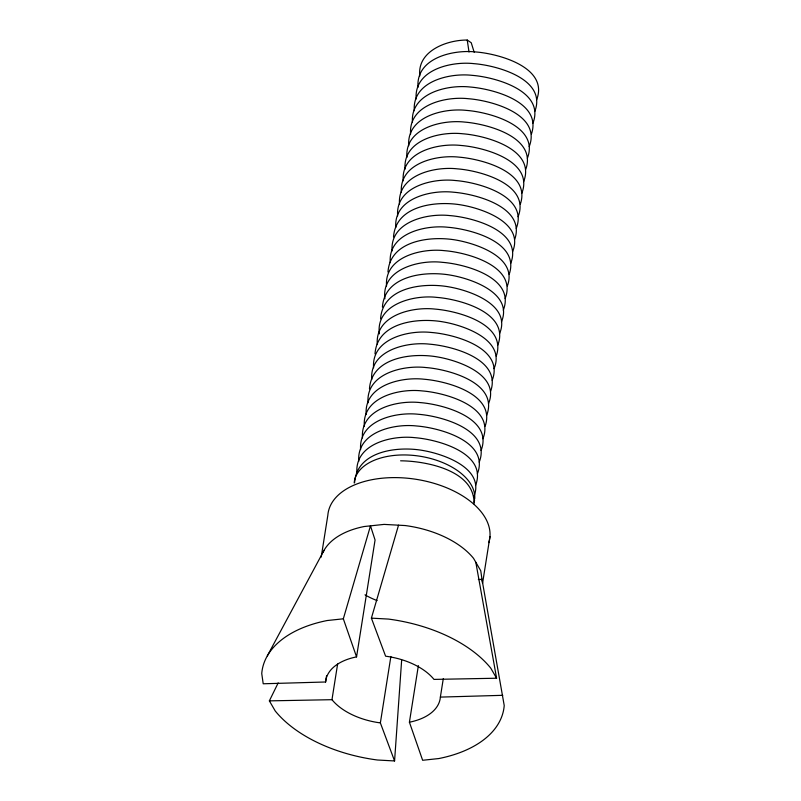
<?xml version="1.0" encoding="UTF-8"?>
<svg xmlns="http://www.w3.org/2000/svg" width="801" height="801" viewBox="0 0 801 801"><rect width="100%" height="100%" fill="white"/><g stroke="black" fill="none" stroke-linecap="round" stroke-linejoin="round"><path stroke-width="1.2" d="M278.177 682.913L269.366 700.865L275.214 710.958A122.373 70.538 9 0 0 377.441 760.009L394.573 760.95L401.661 660.024M474.022 503.869C475.073 470.427 426.212 460.986 400.59 460.815M354.593 482.713C356.735 450.562 398.357 445.867 423.449 450.583C444.445 454.267 485.606 468.725 473.671 497.221M369.461 388.936C371.604 356.785 413.256 352.42 438.257 357.076C459.253 360.76 500.415 375.228 488.48 403.714M375.008 353.872C377.151 321.722 418.813 317.356 443.804 322.012C464.8 325.697 505.972 340.165 494.037 368.65M380.565 318.808C382.708 286.658 424.36 282.292 449.361 286.948C470.357 290.633 511.529 305.101 499.594 333.586M382.417 307.123C384.56 274.963 426.212 270.608 451.213 275.264C472.21 278.948 513.381 293.406 501.446 321.902M387.964 272.06C390.117 239.91 431.769 235.544 456.77 240.2C477.566 243.965 517.887 257.752 507.373 285.947M393.521 236.996C395.664 204.846 437.316 200.48 462.317 205.136C483.313 208.821 524.485 223.289 512.55 251.774M321.211 557.075L327.839 515.243A81.822 47.169 9 0 1 417.902 479.599A81.822 47.169 9 0 1 488.79 542.647M325.596 681.991A57.922 33.392 9 0 1 356.555 656.88L375.068 540.004L370.473 525.856L343.329 618.813L327.158 620.535A122.373 70.538 9 0 0 261.747 673.581L263.209 683.774L325.596 681.991L326.568 675.834M394.573 760.95L380.365 722.903A57.922 33.392 9 0 1 331.974 699.684L337.621 663.999M380.365 722.903L390.878 656.47M478.337 579.503L481.992 579.373L504.219 705.511A122.373 70.538 9 0 1 438.808 758.547L422.638 760.279L409.411 722.212L418.372 665.621M409.411 722.212A57.922 33.392 9 0 0 440.37 697.1L443.293 678.647M489.962 536.59L482.562 583.338L480.76 570.783L473.551 558.357A81.822 47.169 9 0 0 405.196 525.546L384.09 524.395L364.175 526.527A81.822 47.169 9 0 0 322.973 552.42M475.824 562.282L496.6 678.227L433.992 679.408A57.922 33.392 9 0 0 385.601 656.189L371.394 618.142L398.528 525.186M536.62 99.835C549.146 67.534 498.873 53.727 475.834 51.965C452.945 49.352 415.709 58.123 418.012 87.299M534.768 111.519C547.293 79.219 497.02 65.412 473.992 63.659C451.093 61.036 413.867 69.817 416.16 98.994M532.915 123.214C545.441 90.913 495.168 77.106 472.139 75.344C449.241 72.731 412.014 81.502 414.307 110.678M531.433 134.007C542.387 102.067 493.186 88.891 470.287 87.029C447.389 84.415 410.162 93.186 412.455 122.363M529.211 146.583C541.746 114.283 491.474 100.475 468.435 98.723C445.536 96.1 408.31 104.881 410.603 134.057M527.358 158.278C539.894 125.977 489.621 112.17 466.582 110.408C443.684 107.795 406.457 116.566 408.75 145.742M525.877 169.071C536.83 137.131 487.639 123.955 464.73 122.092C441.832 119.479 404.605 128.25 406.908 157.427M523.654 181.647C536.189 149.346 485.917 135.539 462.878 133.787C439.979 131.164 402.753 139.945 405.056 169.121M521.801 193.331C534.337 161.041 484.064 147.234 461.026 145.472C438.127 142.858 400.9 151.629 403.203 180.806M520.33 204.135C531.283 172.195 482.082 159.019 459.173 157.156C436.285 154.543 399.048 163.314 401.351 192.49M518.107 216.711C530.632 184.41 480.36 170.603 457.331 168.851C434.432 166.228 397.206 175.008 399.499 204.185M516.255 228.395C528.78 196.105 478.507 182.298 455.479 180.535C432.58 177.912 395.354 186.693 397.646 215.869M514.773 239.199C525.726 207.259 476.535 194.082 453.626 192.22C430.728 189.607 393.501 198.378 395.794 227.554M510.698 263.459C523.233 231.159 472.96 217.361 449.922 215.599C427.023 212.976 389.797 221.757 392.089 250.933M509.216 274.262C520.169 242.323 470.978 229.146 448.069 227.284C425.171 224.67 387.944 233.441 390.247 262.618M505.141 298.523C517.676 266.222 467.404 252.425 444.365 250.663C421.466 248.04 384.24 256.821 386.543 285.997M503.298 310.217C515.824 277.917 465.551 264.11 442.512 262.348C419.394 259.504 381.106 269.086 384.901 298.813M497.741 345.281C510.267 312.981 459.994 299.173 436.966 297.411C413.837 294.568 375.549 304.15 379.344 333.877M496.26 356.075C507.213 324.135 458.022 310.958 435.113 309.096C412.215 306.483 374.988 315.254 377.281 344.43M492.184 380.345C504.72 348.045 454.447 334.237 431.409 332.475C408.51 329.862 371.284 338.633 373.586 367.809M490.713 391.138C501.656 359.198 452.465 346.022 429.556 344.16C406.658 341.546 369.431 350.317 371.734 379.494M486.638 415.409C499.163 383.108 448.89 369.301 425.852 367.539C402.963 364.926 365.727 373.697 368.029 402.873M485.156 426.202C496.109 394.262 446.908 381.086 424.009 379.223C401.111 376.61 363.884 385.381 366.177 414.558M482.933 438.778C495.459 406.477 445.186 392.68 422.157 390.918C399.258 388.295 362.032 397.076 364.325 426.252M481.081 450.472C493.606 418.172 443.333 404.365 420.305 402.603C397.406 399.989 360.18 408.76 362.473 437.937M479.228 462.157C491.764 429.857 441.491 416.049 418.452 414.287C395.554 411.674 358.327 420.445 360.62 449.621M477.376 473.842C489.912 441.541 439.639 427.744 416.6 425.982C393.702 423.359 356.475 432.139 358.768 461.316M475.524 485.536C488.059 453.236 437.787 439.429 414.748 437.666C391.849 435.053 354.623 443.824 356.926 473.001M267.314 655.889L324.155 550.167M474.182 52.245L471.238 42.753L467.233 40.05C446.798 39.88 416.981 51.034 419.814 75.895M440.37 697.1L502.758 695.318M269.366 700.865L331.974 699.684M371.394 618.142L388.525 619.083A122.373 70.538 9 0 1 490.753 668.134L496.6 678.227M343.329 618.813L356.555 656.88M467.233 40.05L469.026 52.035M354.192 482.923A60.826 35.064 9 0 1 417.211 455.829A60.826 35.064 9 0 1 474.713 498.783M474.592 499.924A60.826 35.064 9 0 1 474.152 502.177M377.111 600.59A57.922 33.392 9 0 1 365.006 594.843"/></g></svg>
